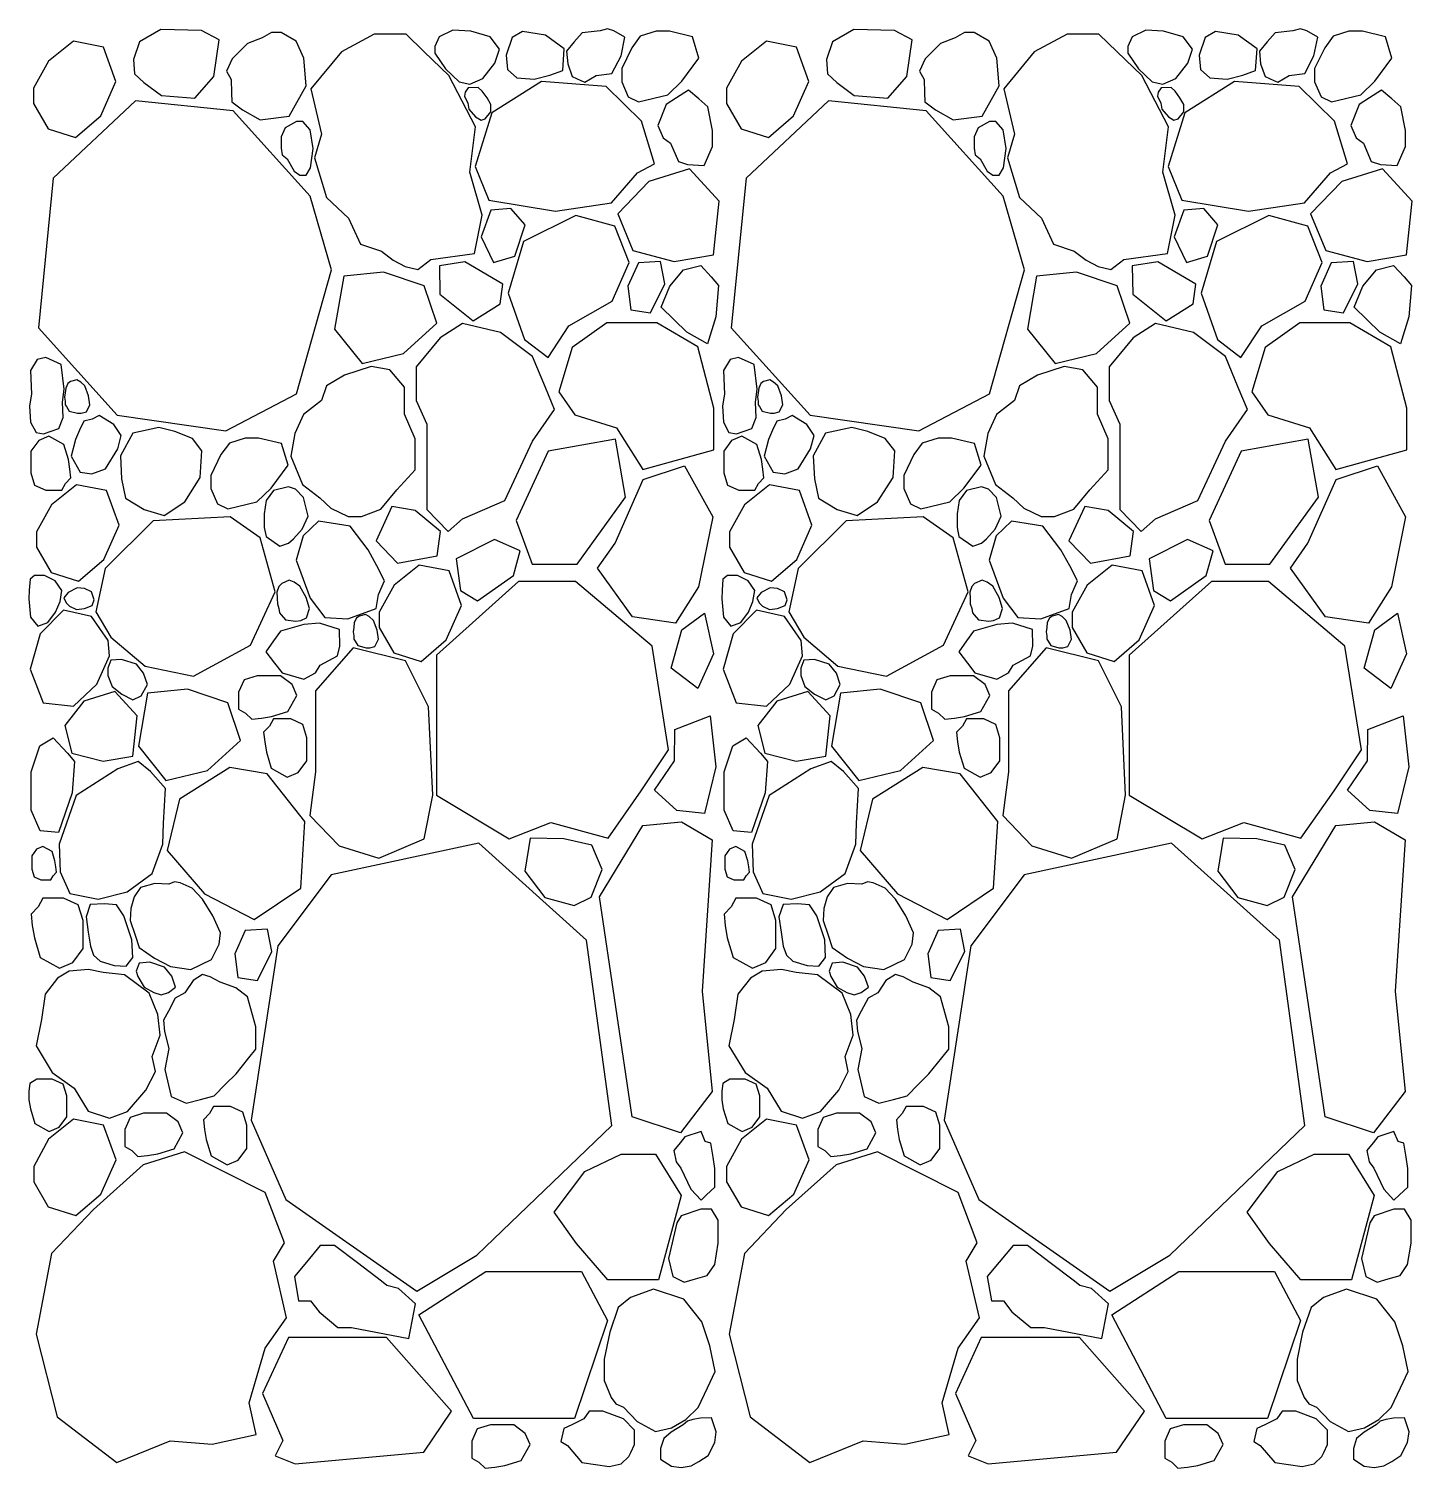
# Model space of a CAD drawing. Header units: millimetres. Extents: x 10227 to 13232, y 2 to 9351.
# Drawn here: x 11743.6 to 11919.7, y 765.1 to 948.4 of the extents above; entities that cross this region are included whole.
import ezdxf

# ---------------------------------------------------------------- set-up
doc = ezdxf.new("R2010")
doc.units = ezdxf.units.MM
doc.layers.add('RETINO', color=20, linetype='Continuous')

msp = doc.modelspace()

# ---------------------------------------------------------------- linework, layer by layer
at = {"layer": 'RETINO'}
for points in [[(11760.39, 948.28), (11757.64, 946.7)], [(11767.11, 942.28), (11767.82, 946.98), (11765.55, 948.16), (11760.39, 948.28)], [(11773.02, 936.79), (11776.7, 937.25), (11778.88, 941.12), (11778.6, 944.62), (11777.62, 946.8), (11775.7, 947.9), (11774.46, 947.88), (11773.29, 947.2), (11771.43, 946.5), (11769.44, 944.54), (11768.73, 942.96), (11769.34, 941.91), (11769.39, 940.22), (11769.41, 939.08), (11770.77, 938.07), (11773.02, 936.79)], [(11794.75, 919), (11800.3, 919.77), (11801.28, 924.65), (11799.71, 930.12), (11800.44, 935.9), (11797.04, 942.43), (11793.91, 945.45), (11791.6, 947.7), (11787.53, 947.7), (11783.36, 945.45), (11779.48, 940.74), (11780.85, 934.96), (11779.94, 931.92), (11781.46, 926.9), (11784.27, 924.24), (11785.8, 920.93), (11788.45, 920.05), (11789.96, 918.91), (11791.49, 918.1), (11793.11, 917.71), (11794.75, 919)], [(11796.6, 943.28), (11798.36, 941.6), (11799.71, 941.34), (11801.38, 942.05), (11802.88, 944.01), (11803.49, 945.77), (11802.31, 947.34), (11799.83, 948.07), (11797.56, 948.2), (11795.81, 947.34), (11795.25, 946.11), (11795.28, 945.26), (11796.6, 943.28)], [(11806.41, 948.02), (11805.1, 947.27)], [(11811.54, 943.06), (11811.73, 945.81), (11809.33, 947.54), (11806.41, 948.02)], [(11815.82, 942.44), (11817.79, 942.68), (11818.97, 944.94), (11819.44, 947.29), (11818.07, 948.13), (11817.23, 948.37), (11816.3, 948.1), (11814.03, 947.87), (11813.02, 946.73), (11812.03, 945.53), (11812.18, 943.89), (11812.73, 942.31), (11813.86, 941.78), (11814.36, 941.56), (11815.82, 942.44)], [(11821.21, 939.07), (11824.91, 939.95), (11826.71, 941.71), (11828.89, 944.63), (11828.05, 947.36), (11825.14, 948.06), (11823.43, 948.06), (11821.4, 947.41), (11820.33, 945.96), (11819.05, 943.31), (11819.05, 941.63), (11819.89, 939.7), (11821.21, 939.07)], [(11848.62, 948.28), (11845.87, 946.7)], [(11855.34, 942.28), (11856.05, 946.98), (11853.78, 948.16), (11848.62, 948.28)], [(11861.25, 936.79), (11864.93, 937.25), (11867.1, 941.12), (11866.83, 944.62), (11865.85, 946.8), (11863.93, 947.9), (11862.69, 947.88), (11861.52, 947.2), (11859.66, 946.5), (11857.67, 944.54), (11856.96, 942.96), (11857.57, 941.91), (11857.61, 940.22), (11857.64, 939.08), (11859, 938.07), (11861.25, 936.79)], [(11882.98, 919), (11888.53, 919.77), (11889.5, 924.65), (11887.94, 930.12), (11888.66, 935.9), (11885.26, 942.43), (11882.14, 945.45), (11879.82, 947.7), (11875.76, 947.7), (11871.58, 945.45), (11867.71, 940.74), (11869.08, 934.96), (11868.16, 931.92), (11869.68, 926.9), (11872.49, 924.24), (11874.03, 920.93), (11876.67, 920.05), (11878.19, 918.91), (11879.71, 918.1), (11881.34, 917.71), (11882.98, 919)], [(11884.83, 943.28), (11886.59, 941.6), (11887.94, 941.34), (11889.6, 942.05), (11891.11, 944.01), (11891.72, 945.77), (11890.53, 947.34), (11888.05, 948.07), (11885.79, 948.2), (11884.04, 947.34), (11883.48, 946.11), (11883.51, 945.26), (11884.83, 943.28)], [(11894.64, 948.02), (11893.33, 947.27)], [(11899.76, 943.06), (11899.96, 945.81), (11897.56, 947.54), (11894.64, 948.02)], [(11904.05, 942.44), (11906.02, 942.68), (11907.19, 944.94), (11907.67, 947.29), (11906.3, 948.13), (11905.46, 948.37), (11904.52, 948.1), (11902.26, 947.87), (11901.25, 946.73), (11900.26, 945.53), (11900.4, 943.89), (11900.96, 942.31), (11902.08, 941.78), (11902.59, 941.56), (11904.05, 942.44)], [(11909.44, 939.07), (11913.14, 939.95), (11914.94, 941.71), (11917.11, 944.63), (11916.28, 947.36), (11913.37, 948.06), (11911.65, 948.06), (11909.63, 947.41), (11908.56, 945.96), (11907.27, 943.31), (11907.27, 941.63), (11908.12, 939.7), (11909.44, 939.07)], [(11746.03, 935.64), (11749.52, 934.53), (11752.72, 937.27), (11754.66, 941.64), (11753.07, 946.04), (11749.26, 946.79), (11746.08, 944.24), (11744.17, 940.79), (11744.17, 938.85), (11746.03, 935.64)], [(11757.64, 946.7), (11756.89, 944.46), (11757.04, 942.62)], [(11805.1, 947.27), (11804.35, 945.03), (11804.51, 943.18)], [(11834.26, 935.64), (11837.75, 934.53), (11840.94, 937.27), (11842.88, 941.64), (11841.3, 946.04), (11837.48, 946.79), (11834.3, 944.24), (11832.4, 940.79), (11832.4, 938.85), (11834.26, 935.64)], [(11845.87, 946.7), (11845.12, 944.46), (11845.27, 942.62)], [(11893.33, 947.27), (11892.58, 945.03), (11892.73, 943.18)], [(11757.04, 942.62), (11758.23, 941.54)], [(11758.23, 941.54), (11760.44, 939.88), (11764.7, 939.55), (11767.11, 942.28)], [(11804.51, 943.18), (11805.69, 942.11)], [(11805.69, 942.11), (11807.9, 941.95), (11809.89, 942.47), (11811.54, 943.06)], [(11845.27, 942.62), (11846.45, 941.54)], [(11846.45, 941.54), (11848.67, 939.88), (11852.93, 939.55), (11855.34, 942.28)], [(11892.73, 943.18), (11893.92, 942.11)], [(11893.92, 942.11), (11896.13, 941.95), (11898.12, 942.47), (11899.76, 943.06)], [(11799.61, 938.14), (11800.43, 937.15), (11801.14, 936.72), (11801.66, 936.9), (11802.4, 937.8), (11802.4, 938.72), (11801.91, 939.6), (11801.3, 940.42), (11800.78, 940.89), (11799.51, 940.84), (11799.13, 940.28), (11799.02, 939.81), (11799.45, 938.91), (11799.61, 938.14)], [(11800.41, 930.85), (11802.14, 926.54), (11810.64, 925.13), (11817.77, 926.19), (11821.05, 930.03), (11823.23, 931.16), (11821.59, 936.62), (11817.08, 941.02), (11808.86, 941.66), (11802.53, 937.65), (11800.41, 930.85)], [(11829.57, 930.95), (11830.62, 933.4), (11830.62, 935.4), (11830.02, 938.44), (11828.86, 939.44), (11827.57, 940.55), (11826.03, 939.56), (11824.73, 938.72), (11823.67, 936.04), (11824.34, 934.48), (11825.27, 933.8), (11826.27, 931.49), (11827.45, 931.08), (11829.57, 930.95)], [(11887.83, 938.14), (11888.65, 937.15), (11889.36, 936.72), (11889.89, 936.9), (11890.62, 937.8), (11890.62, 938.72), (11890.13, 939.6), (11889.52, 940.42), (11889.01, 940.89), (11887.74, 940.84), (11887.36, 940.28), (11887.25, 939.81), (11887.68, 938.91), (11887.83, 938.14)], [(11888.64, 930.85), (11890.36, 926.54), (11898.87, 925.13), (11905.99, 926.19), (11909.28, 930.03), (11911.46, 931.16), (11909.82, 936.62), (11905.31, 941.02), (11897.09, 941.66), (11890.76, 937.65), (11888.64, 930.85)], [(11917.8, 930.95), (11918.85, 933.4), (11918.85, 935.4), (11918.25, 938.44), (11917.09, 939.44), (11915.79, 940.55), (11914.25, 939.56), (11912.95, 938.72), (11911.89, 936.04), (11912.57, 934.48), (11913.5, 933.8), (11914.49, 931.49), (11915.68, 931.08), (11917.8, 930.95)], [(11779.4, 927.06), (11769.59, 937.93), (11757.14, 939.2), (11746.68, 929.36), (11744.78, 910.31), (11754.82, 899.18), (11768.64, 897.17), (11777.63, 901.91), (11782.09, 917.7), (11779.4, 927.06)], [(11867.62, 927.06), (11857.82, 937.93), (11845.37, 939.2), (11834.91, 929.36), (11833, 910.31), (11843.04, 899.18), (11856.87, 897.17), (11865.86, 901.91), (11870.32, 917.7), (11867.62, 927.06)], [(11776.46, 931.8), (11777.34, 930.26), (11778.06, 929.74), (11778.86, 929.74), (11779.43, 930.66), (11779.77, 933.12), (11779.37, 935.49), (11778.46, 936.55), (11777.66, 936.55), (11776.2, 935.78), (11775.69, 934.61), (11775.69, 933.15), (11775.83, 932.31), (11776.46, 931.8)], [(11864.69, 931.8), (11865.57, 930.26), (11866.29, 929.74), (11867.09, 929.74), (11867.66, 930.66), (11868, 933.12), (11867.6, 935.49), (11866.69, 936.55), (11865.89, 936.55), (11864.43, 935.78), (11863.91, 934.61), (11863.91, 933.15), (11864.06, 932.31), (11864.69, 931.8)], [(11825.74, 918.76), (11830.76, 919.61), (11831.47, 926.42), (11827.69, 930.54), (11822.49, 928.92), (11818.54, 924.81), (11820.47, 920.16), (11825.74, 918.76)], [(11913.97, 918.76), (11918.99, 919.61), (11919.7, 926.42), (11915.91, 930.54), (11910.72, 928.92), (11906.76, 924.81), (11908.7, 920.16), (11913.97, 918.76)], [(11804.93, 925.47), (11802.41, 925.26), (11801.18, 921.89), (11802.73, 918.61), (11805.43, 919.44), (11806.75, 923.39), (11804.93, 925.47)], [(11812.31, 910.56), (11817.83, 913.67), (11820.02, 918.62), (11818.18, 923.22), (11813.23, 924.61), (11806.56, 921.27), (11804.61, 914.7), (11806.68, 908.83), (11809.67, 906.53), (11812.31, 910.56)], [(11893.15, 925.47), (11890.64, 925.26), (11889.41, 921.89), (11890.96, 918.61), (11893.65, 919.44), (11894.97, 923.39), (11893.15, 925.47)], [(11900.54, 910.56), (11906.06, 913.67), (11908.24, 918.62), (11906.4, 923.22), (11901.46, 924.61), (11894.79, 921.27), (11892.83, 914.7), (11894.9, 908.83), (11897.89, 906.53), (11900.54, 910.56)], [(11803.59, 913.36), (11803.9, 915.87), (11799.08, 918.69), (11795.84, 918.19), (11795.9, 914.6), (11800.15, 911.19), (11803.59, 913.36)], [(11820.22, 912.6), (11822.71, 912.2), (11824.56, 915.91), (11823.99, 918.73), (11821.17, 918.58), (11819.84, 915.6), (11820.22, 912.6)], [(11831.05, 911.7), (11829.97, 908.27), (11827.35, 909.76), (11824.09, 912.93), (11825.18, 915.59), (11826.94, 917.67), (11829.11, 918.22), (11830.46, 916.77), (11831.36, 915.68), (11831.05, 911.7)], [(11891.82, 913.36), (11892.13, 915.87), (11887.3, 918.69), (11884.06, 918.19), (11884.13, 914.6), (11888.38, 911.19), (11891.82, 913.36)], [(11908.45, 912.6), (11910.94, 912.2), (11912.79, 915.91), (11912.22, 918.73), (11909.4, 918.58), (11908.07, 915.6), (11908.45, 912.6)], [(11919.28, 911.7), (11918.19, 908.27), (11915.57, 909.76), (11912.32, 912.93), (11913.41, 915.59), (11915.17, 917.67), (11917.33, 918.22), (11918.69, 916.77), (11919.59, 915.68), (11919.28, 911.7)], [(11788.73, 917.38), (11783.66, 916.87), (11782.5, 910.12), (11786, 905.76), (11791.29, 907.04), (11795.51, 910.87), (11793.89, 915.64), (11788.73, 917.38)], [(11876.95, 917.38), (11871.88, 916.87), (11870.72, 910.12), (11874.23, 905.76), (11879.52, 907.04), (11883.74, 910.87), (11882.12, 915.64), (11876.95, 917.38)], [(11818.41, 897.56), (11821.75, 892.24), (11830.8, 894.76), (11830.8, 900.08), (11828.76, 907.86), (11823.52, 910.93), (11817.18, 910.93), (11812.76, 907.79), (11811.05, 902.13), (11813.1, 899.2), (11818.41, 897.56)], [(11906.63, 897.56), (11909.97, 892.24), (11919.03, 894.76), (11919.03, 900.08), (11916.99, 907.86), (11911.74, 910.93), (11905.41, 910.93), (11900.98, 907.79), (11899.28, 902.13), (11901.32, 899.2), (11906.63, 897.56)], [(11798.79, 885.99), (11804.16, 888.31), (11807.7, 895.87), (11810.48, 899.88), (11809.33, 902.68), (11807.69, 906.63), (11803.62, 909.69), (11798.79, 910.85), (11795.93, 909.01), (11792.87, 905.33), (11792.87, 901.04), (11794.23, 898.05), (11794.23, 895.05), (11794.23, 890.08), (11794.23, 887.15), (11796.95, 884.36), (11798.79, 885.99)], [(11887.01, 885.99), (11892.39, 888.31), (11895.92, 895.87), (11898.71, 899.88), (11897.55, 902.68), (11895.92, 906.63), (11891.84, 909.69), (11887.01, 910.85), (11884.16, 909.01), (11881.1, 905.33), (11881.1, 901.04), (11882.46, 898.05), (11882.46, 895.05), (11882.46, 890.08), (11882.46, 887.15), (11885.18, 884.36), (11887.01, 885.99)], [(11743.67, 900.36), (11743.79, 898.28), (11744.49, 896.98), (11745.45, 896.79), (11747.37, 897.49), (11747.96, 898.89), (11747.87, 900.82), (11748.06, 902.47), (11747.7, 905.63), (11745.72, 906.53), (11744.64, 906.25), (11743.78, 904.88), (11743.9, 901.84), (11743.67, 900.36)], [(11778.43, 890.34), (11780.6, 888.64), (11782.01, 887.35), (11784.23, 886.26), (11785.92, 886.26), (11788.38, 887.19), (11790.43, 889.68), (11792.76, 892.2), (11792.76, 896.15), (11791.4, 899.32), (11791.4, 902.75), (11789.53, 904.95), (11787.14, 905.38), (11783.74, 904.28), (11781.47, 902.89), (11780.82, 901.05), (11778.54, 899.25), (11777.43, 896.84), (11776.94, 893.94), (11778.43, 890.34)], [(11831.9, 900.36), (11832.02, 898.28), (11832.71, 896.98), (11833.68, 896.79), (11835.6, 897.49), (11836.19, 898.89), (11836.1, 900.82), (11836.28, 902.47), (11835.92, 905.63), (11833.94, 906.53), (11832.87, 906.25), (11832.01, 904.88), (11832.12, 901.84), (11831.9, 900.36)], [(11866.66, 890.34), (11868.83, 888.64), (11870.24, 887.35), (11872.46, 886.26), (11874.15, 886.26), (11876.61, 887.19), (11878.66, 889.68), (11880.98, 892.2), (11880.98, 896.15), (11879.62, 899.32), (11879.62, 902.75), (11877.76, 904.95), (11875.37, 905.38), (11871.97, 904.28), (11869.7, 902.89), (11869.05, 901.05), (11866.76, 899.25), (11865.66, 896.84), (11865.17, 893.94), (11866.66, 890.34)], [(11748.71, 899.7), (11749.76, 899.41), (11750.25, 899.41), (11750.89, 899.58), (11751.33, 900.5), (11751.16, 901.65), (11750.69, 902.9), (11750.18, 903.39), (11749.69, 903.67), (11748.89, 903.46), (11748.55, 903.19), (11748.27, 902.63), (11748.2, 902.01), (11748.13, 901.45), (11748.2, 900.95), (11748.2, 900.5), (11748.36, 900.27), (11748.71, 899.7)], [(11836.94, 899.7), (11837.98, 899.41), (11838.48, 899.41), (11839.12, 899.58), (11839.56, 900.5), (11839.39, 901.65), (11838.92, 902.9), (11838.4, 903.39), (11837.92, 903.67), (11837.12, 903.46), (11836.78, 903.19), (11836.5, 902.63), (11836.43, 902.01), (11836.36, 901.45), (11836.43, 900.95), (11836.43, 900.5), (11836.58, 900.27), (11836.94, 899.7)], [(11749.53, 896.06), (11748.96, 893.97), (11750.09, 891.93), (11751.6, 891.69), (11753.31, 892.36), (11754.88, 894.87), (11755.34, 896.57), (11754.39, 897.97), (11752.54, 899.13), (11751.63, 898.65), (11750.58, 898.39), (11750.04, 897.28), (11749.53, 896.06)], [(11837.76, 896.06), (11837.19, 893.97), (11838.32, 891.93), (11839.83, 891.69), (11841.53, 892.36), (11843.1, 894.87), (11843.56, 896.57), (11842.62, 897.97), (11840.76, 899.13), (11839.86, 898.65), (11838.81, 898.39), (11838.27, 897.28), (11837.76, 896.06)], [(11748.61, 893.53), (11748.02, 895.46), (11746.13, 896.5), (11744.83, 895.95), (11743.82, 894.57), (11743.82, 891.83), (11744.3, 890.27), (11745.73, 889.63), (11747.76, 889.63), (11748.24, 890.46), (11748.93, 891.18), (11748.81, 892.32), (11748.61, 893.53)], [(11763.41, 888.13), (11765.38, 891.22), (11765.59, 894.62), (11764.39, 896.21), (11762.17, 897.11), (11760.13, 897.59), (11756.8, 896.89), (11755.22, 893.98), (11755.37, 891.07), (11755.89, 888.62), (11758.26, 887.16), (11760.82, 886.42), (11763.41, 888.13)], [(11768.9, 887.26), (11772.6, 888.14), (11774.41, 889.9), (11776.58, 892.82), (11775.75, 895.55), (11772.83, 896.25), (11771.12, 896.25), (11769.1, 895.6), (11768.03, 894.15), (11766.74, 891.5), (11766.74, 889.82), (11767.58, 887.89), (11768.9, 887.26)], [(11836.84, 893.53), (11836.25, 895.46), (11834.36, 896.5), (11833.05, 895.95), (11832.04, 894.57), (11832.04, 891.83), (11832.52, 890.27), (11833.95, 889.63), (11835.99, 889.63), (11836.46, 890.46), (11837.16, 891.18), (11837.03, 892.32), (11836.84, 893.53)], [(11851.64, 888.13), (11853.61, 891.22), (11853.82, 894.62), (11852.61, 896.21), (11850.4, 897.11), (11848.36, 897.59), (11845.02, 896.89), (11843.45, 893.98), (11843.59, 891.07), (11844.11, 888.62), (11846.49, 887.16), (11849.04, 886.42), (11851.64, 888.13)], [(11857.13, 887.26), (11860.83, 888.14), (11862.63, 889.9), (11864.81, 892.82), (11863.98, 895.55), (11861.06, 896.25), (11859.35, 896.25), (11857.32, 895.6), (11856.25, 894.15), (11854.97, 891.5), (11854.97, 889.82), (11855.81, 887.89), (11857.13, 887.26)], [(11807.65, 880.21), (11813.37, 880.21), (11819.55, 888.74), (11818.25, 896.1), (11809.7, 894.59), (11805.62, 885.77)], [(11895.87, 880.21), (11901.59, 880.21), (11907.77, 888.74), (11906.47, 896.1), (11897.93, 894.59), (11893.85, 885.77)], [(11820.41, 873.5), (11815.98, 879.68), (11818.2, 882.86), (11821.8, 890.98), (11827.03, 892.72), (11830.64, 886.21), (11828.83, 877.32)], [(11908.64, 873.5), (11904.2, 879.68), (11906.42, 882.86), (11910.03, 890.98), (11915.26, 892.72), (11918.86, 886.21), (11917.06, 877.32)], [(11746.42, 879.16), (11749.91, 878.06), (11753.1, 880.8), (11755.05, 885.16), (11753.46, 889.57), (11749.64, 890.31), (11746.47, 887.76), (11744.56, 884.32), (11744.56, 882.37), (11746.42, 879.16)], [(11779.13, 886.31), (11778.55, 888.69), (11777.53, 889.75), (11776.63, 890.03), (11774.72, 889.57), (11773.79, 888.32), (11773.55, 886.63), (11773.55, 884.89), (11773.77, 883.73), (11775.54, 882.51), (11776.62, 882.88), (11777.25, 883.41), (11778.37, 884.64), (11779.13, 886.31)], [(11834.65, 879.16), (11838.13, 878.06), (11841.33, 880.8), (11843.27, 885.16), (11841.68, 889.57), (11837.87, 890.31), (11834.69, 887.76), (11832.78, 884.32), (11832.78, 882.37), (11834.65, 879.16)], [(11867.36, 886.31), (11866.77, 888.69), (11865.76, 889.75), (11864.86, 890.03), (11862.95, 889.57), (11862.01, 888.32), (11861.78, 886.63), (11861.77, 884.89), (11861.99, 883.73), (11863.77, 882.51), (11864.84, 882.88), (11865.48, 883.41), (11866.6, 884.64), (11867.36, 886.31)], [(11789.8, 887.56), (11787.77, 883.16), (11790.5, 880.31), (11795.55, 881.26), (11795.97, 884.35), (11792.77, 887.03), (11789.8, 887.56)], [(11878.03, 887.56), (11876, 883.16), (11878.72, 880.31), (11883.78, 881.26), (11884.2, 884.35), (11881, 887.03), (11878.03, 887.56)], [(11773.01, 883.55), (11769.22, 886.24), (11759.41, 885.74), (11753.27, 879.67), (11752.09, 874.13), (11754.02, 870.9), (11758.36, 867.2), (11764.54, 865.96), (11771.79, 869.88), (11774.93, 876.69), (11773.01, 883.55)], [(11786.76, 882.02), (11784.46, 885.04), (11780.43, 885.66), (11778.48, 883.82), (11777.59, 880.73), (11779.38, 875.88), (11781.26, 873.43), (11784.2, 873.24), (11787.8, 874.57), (11788.1, 876.34), (11788.86, 878.07), (11787.89, 880.01), (11786.76, 882.02)], [(11805.62, 885.77), (11807.65, 880.21)], [(11861.24, 883.55), (11857.45, 886.24), (11847.64, 885.74), (11841.5, 879.67), (11840.32, 874.13), (11842.25, 870.9), (11846.59, 867.2), (11852.77, 865.96), (11860.02, 869.88), (11863.15, 876.69), (11861.24, 883.55)], [(11874.98, 882.02), (11872.69, 885.04), (11868.66, 885.66), (11866.71, 883.82), (11865.82, 880.73), (11867.61, 875.88), (11869.48, 873.43), (11872.43, 873.24), (11876.03, 874.57), (11876.33, 876.34), (11877.09, 878.07), (11876.12, 880.01), (11874.98, 882.02)], [(11893.85, 885.77), (11895.87, 880.21)], [(11798.54, 876.86), (11800.69, 875.54), (11805.26, 878.76), (11806.14, 881.92), (11802.85, 883.34), (11797.99, 880.89), (11798.54, 876.86)], [(11886.77, 876.86), (11888.91, 875.54), (11893.48, 878.76), (11894.37, 881.92), (11891.08, 883.34), (11886.21, 880.89), (11886.77, 876.86)], [(11790.04, 868.93), (11793.52, 867.83), (11796.72, 870.57), (11798.66, 874.93), (11797.07, 879.34), (11793.26, 880.08), (11790.08, 877.53), (11788.17, 874.09), (11788.17, 872.14), (11790.04, 868.93)], [(11878.26, 868.93), (11881.75, 867.83), (11884.94, 870.57), (11886.89, 874.93), (11885.3, 879.34), (11881.48, 880.08), (11878.31, 877.53), (11876.4, 874.09), (11876.4, 872.14), (11878.26, 868.93)], [(11743.79, 873.44), (11744.72, 872.29), (11746, 872.79), (11746.95, 874.09), (11747.54, 875.43), (11747.77, 876.83), (11746.91, 878.1), (11745.55, 878.77), (11744.3, 878.77), (11743.72, 878.28), (11743.63, 876.89), (11743.59, 875.78), (11743.79, 873.44)], [(11776.24, 873.11), (11777.58, 872.94), (11778.19, 873.03), (11778.94, 873.37), (11779.31, 874.58), (11778.89, 875.95), (11778.08, 877.41), (11777.36, 877.9), (11776.71, 878.16), (11775.77, 877.75), (11775.4, 877.36), (11775.16, 876.62), (11775.19, 875.85), (11775.21, 875.15), (11775.38, 874.56), (11775.47, 873.99), (11775.7, 873.75), (11776.24, 873.11)], [(11817.31, 845.32), (11821.54, 851.35), (11825.01, 856.58), (11822.91, 869.75), (11813.16, 877.99), (11805.92, 877.99), (11795.46, 868.62), (11795.46, 850.79), (11804.71, 845.25), (11810.04, 847.32), (11817.31, 845.32)], [(11832.01, 873.44), (11832.95, 872.29), (11834.23, 872.79), (11835.18, 874.09), (11835.76, 875.43), (11836, 876.83), (11835.14, 878.1), (11833.78, 878.77), (11832.53, 878.77), (11831.94, 878.28), (11831.86, 876.89), (11831.82, 875.78), (11832.01, 873.44)], [(11864.47, 873.11), (11865.8, 872.94), (11866.41, 873.03), (11867.16, 873.37), (11867.54, 874.58), (11867.11, 875.95), (11866.31, 877.41), (11865.58, 877.9), (11864.93, 878.16), (11863.99, 877.75), (11863.63, 877.36), (11863.38, 876.62), (11863.42, 875.85), (11863.43, 875.15), (11863.61, 874.56), (11863.7, 873.99), (11863.93, 873.75), (11864.47, 873.11)], [(11905.53, 845.32), (11909.76, 851.35), (11913.24, 856.58), (11911.14, 869.75), (11901.39, 877.99), (11894.15, 877.99), (11883.68, 868.62), (11883.68, 850.79), (11892.94, 845.25), (11898.27, 847.32), (11905.53, 845.32)], [(11749.65, 874.45), (11750.66, 874.58), (11751.64, 874.93), (11751.87, 875.66), (11751.56, 876.68), (11750.66, 877.09), (11749.72, 877.2), (11748.58, 876.59), (11748.02, 875.9), (11748.31, 875.26), (11748.75, 874.84), (11749.65, 874.45)], [(11828.83, 877.32), (11825.92, 872.68)], [(11837.87, 874.45), (11838.89, 874.58), (11839.87, 874.93), (11840.1, 875.66), (11839.78, 876.68), (11838.89, 877.09), (11837.94, 877.2), (11836.81, 876.59), (11836.24, 875.9), (11836.54, 875.26), (11836.97, 874.84), (11837.87, 874.45)], [(11917.06, 877.32), (11914.14, 872.68)], [(11751.54, 873.52), (11747.97, 874.33), (11745.02, 871.33), (11743.75, 866.82), (11745.4, 862.56), (11749.26, 862.14), (11752.21, 864.94), (11753.83, 868.54), (11753.66, 870.48), (11751.54, 873.52)], [(11839.76, 873.52), (11836.2, 874.33), (11833.24, 871.33), (11831.97, 866.82), (11833.62, 862.56), (11837.48, 862.14), (11840.44, 864.94), (11842.05, 868.54), (11841.89, 870.48), (11839.76, 873.52)], [(11783.12, 871.88), (11780.59, 872.71), (11778.6, 872.54), (11775.62, 871.67), (11774.73, 870.43), (11773.73, 869.05), (11774.86, 867.6), (11775.81, 866.38), (11778.57, 865.56), (11780.06, 866.37), (11780.66, 867.35), (11782.87, 868.54), (11783.17, 869.76), (11783.12, 871.88)], [(11785.46, 869.84), (11786.5, 869.54), (11787, 869.54), (11787.63, 869.72), (11788.07, 870.64), (11787.9, 871.79), (11787.44, 873.04), (11786.92, 873.52), (11786.43, 873.81), (11785.63, 873.59), (11785.3, 873.33), (11785.01, 872.77), (11784.95, 872.15), (11784.88, 871.59), (11784.95, 871.09), (11784.95, 870.64), (11785.1, 870.41), (11785.46, 869.84)], [(11825.92, 872.68), (11820.41, 873.5)], [(11828.73, 864.37), (11825.34, 866.96), (11826.71, 871.83), (11829.59, 873.96), (11830.75, 868.78), (11828.73, 864.37)], [(11871.34, 871.88), (11868.82, 872.71), (11866.83, 872.54), (11863.85, 871.67), (11862.96, 870.43), (11861.96, 869.05), (11863.08, 867.6), (11864.03, 866.38), (11866.8, 865.56), (11868.29, 866.37), (11868.88, 867.35), (11871.09, 868.54), (11871.4, 869.76), (11871.34, 871.88)], [(11873.68, 869.84), (11874.72, 869.54), (11875.22, 869.54), (11875.86, 869.72), (11876.3, 870.64), (11876.13, 871.79), (11875.66, 873.04), (11875.15, 873.52), (11874.66, 873.81), (11873.86, 873.59), (11873.52, 873.33), (11873.24, 872.77), (11873.17, 872.15), (11873.1, 871.59), (11873.17, 871.09), (11873.17, 870.64), (11873.33, 870.41), (11873.68, 869.84)], [(11914.14, 872.68), (11908.64, 873.5)], [(11916.96, 864.37), (11913.57, 866.96), (11914.94, 871.83), (11917.82, 873.96), (11918.98, 868.78), (11916.96, 864.37)], [(11788.12, 842.77), (11793.91, 845.24), (11794.99, 850.8), (11794.45, 862.03), (11791.52, 867.9), (11784.87, 869.53), (11780.06, 864.06), (11780.06, 853.78), (11779.34, 848.2), (11783.06, 844.32), (11788.12, 842.77)], [(11876.34, 842.77), (11882.14, 845.24), (11883.21, 850.8), (11882.67, 862.03), (11879.74, 867.9), (11873.1, 869.53), (11868.29, 864.06), (11868.29, 853.78), (11867.56, 848.2), (11871.28, 844.32), (11876.34, 842.77)], [(11754.16, 864.62), (11755.39, 863.64), (11756.83, 862.95), (11757.87, 863.46), (11758.66, 864.9), (11758.15, 866.33), (11757.26, 867.48), (11755.38, 868.08), (11754.01, 867.96), (11753.63, 866.96), (11753.63, 866.03), (11754.16, 864.62)], [(11842.38, 864.62), (11843.61, 863.64), (11845.05, 862.95), (11846.1, 863.46), (11846.88, 864.9), (11846.38, 866.33), (11845.48, 867.48), (11843.61, 868.08), (11842.24, 867.96), (11841.86, 866.96), (11841.86, 866.03), (11842.38, 864.62)], [(11774.48, 860.81), (11776.56, 861.45), (11777.69, 863.48), (11777.09, 864.89), (11775.61, 865.98), (11772.65, 865.98), (11770.97, 865.46), (11770.28, 863.92), (11770.28, 861.73), (11771.17, 861.22), (11771.95, 860.47), (11773.18, 860.6), (11774.48, 860.81)], [(11862.71, 860.81), (11864.79, 861.45), (11865.91, 863.48), (11865.31, 864.89), (11863.84, 865.98), (11860.88, 865.98), (11859.19, 865.46), (11858.51, 863.92), (11858.51, 861.73), (11859.4, 861.22), (11860.18, 860.47), (11861.41, 860.6), (11862.71, 860.81)], [(11753.04, 855.1), (11756.83, 855.74), (11757.37, 860.89), (11754.51, 863.99), (11750.59, 862.77), (11748.17, 859.67), (11749.06, 856.16), (11753.04, 855.1)], [(11763.75, 864.28), (11758.68, 863.77), (11757.52, 857.02), (11761.02, 852.66), (11766.32, 853.94), (11770.53, 857.77), (11768.92, 862.53), (11763.75, 864.28)], [(11841.27, 855.1), (11845.06, 855.74), (11845.6, 860.89), (11842.74, 863.99), (11838.81, 862.77), (11836.39, 859.67), (11837.29, 856.16), (11841.27, 855.1)], [(11851.98, 864.28), (11846.91, 863.77), (11845.75, 857.02), (11849.25, 852.66), (11854.54, 853.94), (11858.76, 857.77), (11857.14, 862.53), (11851.98, 864.28)], [(11773.81, 856.28), (11774.44, 854.21), (11776.48, 853.08), (11777.88, 853.68), (11778.97, 855.16), (11778.97, 858.11), (11778.46, 859.8), (11776.91, 860.49), (11774.72, 860.49), (11774.21, 859.59), (11773.46, 858.82), (11773.6, 857.59), (11773.81, 856.28)], [(11825.76, 855.17), (11825.83, 859.17), (11830.33, 860.91), (11831.02, 854.41), (11829.59, 848.44)], [(11862.03, 856.28), (11862.67, 854.21), (11864.7, 853.08), (11866.11, 853.68), (11867.2, 855.16), (11867.2, 858.11), (11866.68, 859.8), (11865.14, 860.49), (11862.95, 860.49), (11862.44, 859.59), (11861.69, 858.82), (11861.82, 857.59), (11862.03, 856.28)], [(11913.99, 855.17), (11914.06, 859.17), (11918.56, 860.91), (11919.25, 854.41), (11917.81, 848.44)], [(11749.07, 851.09), (11747.35, 846.04), (11745.03, 846.25), (11743.86, 848.87), (11743.85, 853.76), (11744.96, 857.06), (11746.68, 858.08), (11748.49, 856.15), (11749.39, 855.06), (11749.07, 851.09)], [(11837.3, 851.09), (11835.57, 846.04), (11833.25, 846.25), (11832.09, 848.87), (11832.08, 853.76), (11833.19, 857.06), (11834.91, 858.08), (11836.71, 856.15), (11837.61, 855.06), (11837.3, 851.09)], [(11760.72, 847.22), (11760.95, 851.66), (11759.06, 853.8), (11757.49, 855.06), (11754.92, 854.16), (11749.59, 850.75), (11747.42, 844.55), (11747.55, 841.03), (11748.79, 838.28), (11752.38, 837.57), (11756.07, 838.49), (11759.27, 840.8), (11760.64, 844.56), (11760.72, 847.22)], [(11769.17, 854.32), (11762.76, 850.29), (11761.18, 843.74)], [(11778.73, 847.42), (11773.92, 853.52), (11769.17, 854.32)], [(11826.07, 848.86), (11823.23, 851.44), (11825.76, 855.17)], [(11848.94, 847.22), (11849.18, 851.66), (11847.29, 853.8), (11845.72, 855.06), (11843.15, 854.16), (11837.82, 850.75), (11835.65, 844.55), (11835.78, 841.03), (11837.02, 838.28), (11840.61, 837.57), (11844.3, 838.49), (11847.5, 840.8), (11848.86, 844.56), (11848.94, 847.22)], [(11857.4, 854.32), (11850.99, 850.29), (11849.41, 843.74)], [(11866.95, 847.42), (11862.15, 853.52), (11857.4, 854.32)], [(11914.3, 848.86), (11911.45, 851.44), (11913.99, 855.17)], [(11829.59, 848.44), (11826.07, 848.86)], [(11917.81, 848.44), (11914.3, 848.86)], [(11761.18, 843.74), (11765.93, 838.25), (11772.26, 834.95), (11778.18, 838.95), (11778.73, 847.42)], [(11826.55, 807.79), (11820.39, 809.82), (11816.23, 837.84), (11821.75, 846.95), (11826.65, 847.39), (11830.58, 845.11), (11829.3, 825.84)], [(11849.41, 843.74), (11854.16, 838.25), (11860.49, 834.95), (11866.41, 838.95), (11866.95, 847.42)], [(11914.78, 807.79), (11908.62, 809.82), (11904.46, 837.84), (11909.98, 846.95), (11914.88, 847.39), (11918.81, 845.11), (11917.53, 825.84)], [(11815.24, 844.44), (11811.7, 845.24), (11807.38, 845.3), (11806.71, 841.12), (11809.28, 837.75)], [(11903.47, 844.44), (11899.93, 845.24), (11895.61, 845.3), (11894.94, 841.12), (11897.51, 837.75)], [(11746.88, 842.41), (11746.52, 843.6), (11745.36, 844.24), (11744.56, 843.9), (11743.94, 843.06), (11743.94, 841.37), (11744.24, 840.41), (11745.11, 840.02), (11746.36, 840.02), (11746.65, 840.53), (11747.08, 840.97), (11747, 841.67), (11746.88, 842.41)], [(11776.29, 799.3), (11792.95, 787.64), (11800.62, 792.23), (11817.78, 808.72), (11814.58, 832.32), (11800.85, 844.69), (11782.07, 840.65), (11775.28, 831.6), (11771.88, 809.41), (11776.29, 799.3)], [(11815.17, 837.81), (11816.55, 841.34), (11815.24, 844.44)], [(11835.11, 842.41), (11834.75, 843.6), (11833.59, 844.24), (11832.79, 843.9), (11832.17, 843.06), (11832.17, 841.37), (11832.46, 840.41), (11833.34, 840.02), (11834.59, 840.02), (11834.88, 840.53), (11835.31, 840.97), (11835.23, 841.67), (11835.11, 842.41)], [(11864.52, 799.3), (11881.18, 787.64), (11888.85, 792.23), (11906.01, 808.72), (11902.81, 832.32), (11889.07, 844.69), (11870.3, 840.65), (11863.51, 831.6), (11860.11, 809.41), (11864.52, 799.3)], [(11903.4, 837.81), (11904.78, 841.34), (11903.47, 844.44)], [(11761.41, 839.48), (11759.6, 839.55), (11757.78, 839.05), (11756.97, 837.83), (11756.56, 836.38), (11756.49, 834.83), (11757.11, 832.96), (11757.63, 831.38), (11759.58, 830.04), (11761.61, 828.98), (11764.21, 828.61), (11766.83, 829.85), (11767.81, 831.84), (11767.99, 833.28), (11767, 835.43), (11765.68, 837.55), (11764.36, 838.93), (11762.83, 839.61), (11762.12, 839.74), (11761.41, 839.48)], [(11849.63, 839.48), (11847.82, 839.55), (11846, 839.05), (11845.2, 837.83), (11844.78, 836.38), (11844.71, 834.83), (11845.34, 832.96), (11845.86, 831.38), (11847.81, 830.04), (11849.84, 828.98), (11852.44, 828.61), (11855.06, 829.85), (11856.04, 831.84), (11856.22, 833.28), (11855.22, 835.43), (11853.9, 837.55), (11852.58, 838.93), (11851.05, 839.61), (11850.35, 839.74), (11849.63, 839.48)], [(11744.27, 832.62), (11745.03, 830.13), (11747.47, 828.78), (11749.16, 829.5), (11750.47, 831.27), (11750.47, 834.82), (11749.85, 836.84), (11748, 837.66), (11745.36, 837.66), (11744.75, 836.59), (11743.85, 835.66), (11744.01, 834.18), (11744.27, 832.62)], [(11809.28, 837.75), (11813.02, 836.73), (11815.17, 837.81)], [(11832.49, 832.62), (11833.25, 830.13), (11835.7, 828.78), (11837.39, 829.5), (11838.69, 831.27), (11838.69, 834.82), (11838.07, 836.84), (11836.22, 837.66), (11833.59, 837.66), (11832.98, 836.59), (11832.08, 835.66), (11832.24, 834.18), (11832.49, 832.62)], [(11897.51, 837.75), (11901.25, 836.73), (11903.4, 837.81)], [(11752.63, 829.67), (11754.44, 829.12), (11755.95, 829.01), (11756.79, 830.11), (11756.69, 832.38), (11755.66, 835.42), (11754.75, 836.84), (11753.19, 836.97), (11751.38, 836.88), (11750.85, 835.3), (11751.13, 833.36), (11751.4, 831.56), (11751.79, 830.42), (11752.63, 829.67)], [(11840.86, 829.67), (11842.66, 829.12), (11844.17, 829.01), (11845.02, 830.11), (11844.91, 832.38), (11843.89, 835.42), (11842.98, 836.84), (11841.42, 836.97), (11839.61, 836.88), (11839.07, 835.3), (11839.36, 833.36), (11839.62, 831.56), (11840.02, 830.42), (11840.86, 829.67)], [(11770.17, 827.58), (11772.67, 827.18), (11774.52, 830.89), (11773.95, 833.71), (11771.13, 833.56), (11769.8, 830.58), (11770.17, 827.58)], [(11858.4, 827.58), (11860.89, 827.18), (11862.75, 830.89), (11862.17, 833.71), (11859.36, 833.56), (11858.02, 830.58), (11858.4, 827.58)], [(11755.76, 827.9), (11753.03, 828.23), (11751.15, 828.6), (11748.69, 828.38), (11747.24, 827.5), (11745.63, 825.44), (11745.17, 822.24), (11744.49, 818.88), (11746.54, 815.5), (11749.34, 813.5), (11751.12, 810.56), (11753.86, 809.66), (11756.12, 810.53), (11758.46, 813.23), (11759.68, 815.6), (11759.28, 817.51), (11760.3, 820.23), (11759.99, 822.87), (11758.9, 825.6), (11755.76, 827.9)], [(11758.24, 826.33), (11759.47, 825.65), (11760.43, 825.35), (11761.34, 825.68), (11762.26, 826.33), (11761.76, 827.76), (11760.86, 828.91), (11758.99, 829.51), (11757.62, 829.39), (11757.24, 828.39), (11757.43, 827.7), (11758.24, 826.33)], [(11843.99, 827.9), (11841.25, 828.23), (11839.38, 828.6), (11836.92, 828.38), (11835.47, 827.5), (11833.85, 825.44), (11833.39, 822.24), (11832.71, 818.88), (11834.76, 815.5), (11837.57, 813.5), (11839.35, 810.56), (11842.09, 809.66), (11844.35, 810.53), (11846.69, 813.23), (11847.9, 815.6), (11847.51, 817.51), (11848.53, 820.23), (11848.22, 822.87), (11847.13, 825.6), (11843.99, 827.9)], [(11846.47, 826.33), (11847.7, 825.65), (11848.66, 825.35), (11849.56, 825.68), (11850.49, 826.33), (11849.98, 827.76), (11849.09, 828.91), (11847.21, 829.51), (11845.84, 829.39), (11845.46, 828.39), (11845.66, 827.7), (11846.47, 826.33)], [(11760.89, 815.88), (11761.69, 812.42), (11763.59, 811.56), (11765.43, 812.04), (11767.17, 812.5), (11768.62, 813.98), (11769.95, 815.33), (11771.59, 817.34), (11772.48, 818.44), (11772.48, 821.31), (11771.42, 825.13), (11769.93, 826.28), (11767.92, 826.97), (11766.67, 827.66), (11765.7, 827.96), (11764.48, 827.2), (11763.45, 825.62), (11762.2, 824.94), (11761.34, 823.3), (11760.73, 822.13), (11760.85, 820.72), (11761.39, 818.53), (11760.89, 815.88)], [(11849.12, 815.88), (11849.92, 812.42), (11851.81, 811.56), (11853.66, 812.04), (11855.39, 812.5), (11856.84, 813.98), (11858.17, 815.33), (11859.81, 817.34), (11860.71, 818.44), (11860.71, 821.31), (11859.65, 825.13), (11858.15, 826.28), (11856.15, 826.97), (11854.89, 827.66), (11853.92, 827.96), (11852.7, 827.2), (11851.68, 825.62), (11850.43, 824.94), (11849.56, 823.3), (11848.95, 822.13), (11849.07, 820.72), (11849.62, 818.53), (11849.12, 815.88)], [(11829.3, 825.84), (11830.58, 813.08)], [(11917.53, 825.84), (11918.81, 813.08)], [(11743.76, 810.84), (11744.33, 808.97), (11746.17, 807.96), (11747.43, 808.5), (11748.41, 809.83), (11748.41, 812.49), (11747.95, 814), (11746.56, 814.62), (11744.59, 814.62), (11743.71, 814.06), (11743.56, 813.12), (11743.57, 812.01), (11743.76, 810.84)], [(11831.99, 810.84), (11832.56, 808.97), (11834.39, 807.96), (11835.66, 808.5), (11836.64, 809.83), (11836.64, 812.49), (11836.17, 814), (11834.79, 814.62), (11832.81, 814.62), (11831.94, 814.06), (11831.79, 813.12), (11831.8, 812.01), (11831.99, 810.84)], [(11830.58, 813.08), (11826.55, 807.79)], [(11918.81, 813.08), (11914.78, 807.79)], [(11759.99, 805.12), (11762.06, 805.76), (11763.19, 807.79), (11762.59, 809.2), (11761.11, 810.29), (11758.16, 810.29), (11756.47, 809.77), (11755.79, 808.23), (11755.79, 806.04), (11756.68, 805.53), (11757.45, 804.78), (11758.68, 804.91), (11759.99, 805.12)], [(11766.15, 806.94), (11766.79, 804.86), (11768.82, 803.73), (11770.23, 804.33), (11771.32, 805.81), (11771.32, 808.77), (11770.8, 810.45), (11769.26, 811.14), (11767.07, 811.14), (11766.56, 810.25), (11765.81, 809.47), (11765.94, 808.24), (11766.15, 806.94)], [(11848.21, 805.12), (11850.29, 805.76), (11851.42, 807.79), (11850.82, 809.2), (11849.34, 810.29), (11846.38, 810.29), (11844.7, 809.77), (11844.01, 808.23), (11844.01, 806.04), (11844.9, 805.53), (11845.68, 804.78), (11846.91, 804.91), (11848.21, 805.12)], [(11854.38, 806.94), (11855.01, 804.86), (11857.05, 803.73), (11858.46, 804.33), (11859.55, 805.81), (11859.55, 808.77), (11859.03, 810.45), (11857.49, 811.14), (11855.29, 811.14), (11854.78, 810.25), (11854.03, 809.47), (11854.17, 808.24), (11854.38, 806.94)], [(11746.05, 798.38), (11749.54, 797.27), (11752.73, 800.01), (11754.67, 804.38), (11753.08, 808.78), (11749.27, 809.52), (11746.09, 806.98), (11744.19, 803.53), (11744.19, 801.58), (11746.05, 798.38)], [(11834.28, 798.38), (11837.76, 797.27), (11840.96, 800.01), (11842.9, 804.38), (11841.31, 808.78), (11837.5, 809.52), (11834.32, 806.98), (11832.41, 803.53), (11832.41, 801.58), (11834.28, 798.38)], [(11826.58, 803.28), (11827.84, 800.61), (11829.15, 799.21), (11829.86, 799.9), (11830.9, 800.89), (11830.9, 803.26), (11830.69, 804.7), (11830.42, 806.5), (11829.7, 806.71), (11829.15, 807.95), (11827.11, 807.3), (11826.5, 806.54), (11825.71, 805.56), (11826, 804.12), (11826.58, 803.28)], [(11914.8, 803.28), (11916.07, 800.61), (11917.38, 799.21), (11918.09, 799.9), (11919.13, 800.89), (11919.13, 803.26), (11918.91, 804.7), (11918.64, 806.5), (11917.92, 806.71), (11917.37, 807.95), (11915.34, 807.3), (11914.73, 806.54), (11913.94, 805.56), (11914.23, 804.12), (11914.8, 803.28)], [(11766.89, 768.16), (11772.51, 769.41), (11771.61, 773.41), (11773.65, 780.38), (11776.36, 784.25), (11774.7, 791.44), (11776.1, 793.81), (11773.65, 800.22), (11763.39, 805.4), (11758.13, 803.73), (11751.79, 798.04), (11746.46, 792.42), (11744.49, 782.17), (11747.16, 771.64), (11754.78, 765.82), (11761.57, 768.6), (11766.89, 768.16)], [(11813.28, 793.71), (11810.46, 797.71), (11814.37, 802.89), (11819, 805.08), (11823.36, 805.08), (11826.63, 799.8), (11823.72, 789.08), (11817.27, 789.08), (11813.28, 793.71)], [(11855.12, 768.16), (11860.73, 769.41), (11859.84, 773.41), (11861.87, 780.38), (11864.59, 784.25), (11862.92, 791.44), (11864.33, 793.81), (11861.87, 800.22), (11851.61, 805.4), (11846.35, 803.73), (11840.01, 798.04), (11834.68, 792.42), (11832.72, 782.17), (11835.39, 771.64), (11843.01, 765.82), (11849.8, 768.6), (11855.12, 768.16)], [(11901.51, 793.71), (11898.69, 797.71), (11902.6, 802.89), (11907.23, 805.08), (11911.58, 805.08), (11914.85, 799.8), (11911.95, 789.08), (11905.5, 789.08), (11901.51, 793.71)], [(11825.55, 789.51), (11826.99, 788.8), (11828.43, 789.2), (11829.94, 789.62), (11830.9, 791.04), (11831.35, 793.75), (11831.35, 796.69), (11830.47, 798.06), (11829.13, 798.06), (11826.61, 797.24), (11826.09, 796.32), (11825.02, 791.78), (11825.55, 789.51)], [(11913.78, 789.51), (11915.22, 788.8), (11916.65, 789.2), (11918.17, 789.62), (11919.12, 791.04), (11919.57, 793.75), (11919.57, 796.69), (11918.7, 798.06), (11917.36, 798.06), (11914.84, 797.24), (11914.32, 796.32), (11913.24, 791.78), (11913.78, 789.51)], [(11780.52, 785), (11782.91, 783.02), (11784.67, 783.02), (11791.94, 781.62), (11792.82, 786.04), (11790.64, 787.96), (11789.16, 788.34), (11788.46, 788.9), (11785.4, 791.23), (11782.49, 793.46), (11780.67, 793.46), (11778.91, 791.34), (11777.38, 789.5), (11777.92, 786.4), (11779.43, 786.4), (11780.52, 785)], [(11868.74, 785), (11871.13, 783.02), (11872.9, 783.02), (11880.17, 781.62), (11881.05, 786.04), (11878.87, 787.96), (11877.39, 788.34), (11876.69, 788.9), (11873.62, 791.23), (11870.71, 793.46), (11868.9, 793.46), (11867.13, 791.34), (11865.6, 789.5), (11866.15, 786.4), (11867.65, 786.4), (11868.74, 785)], [(11793.21, 784.62), (11801.76, 790.13), (11813.93, 790.13), (11817.26, 783.9), (11813.06, 771.42), (11800.17, 771.42), (11793.21, 784.62)], [(11881.44, 784.62), (11889.99, 790.13), (11902.16, 790.13), (11905.49, 783.9), (11901.29, 771.42), (11888.39, 771.42), (11881.44, 784.62)], [(11819.27, 772.86), (11821.04, 771.03), (11823.37, 769.78), (11825.39, 770.24), (11827.21, 771.31), (11828.78, 772.81), (11829.96, 775.32), (11830.95, 777.43), (11830.28, 780.68), (11829.24, 783.72), (11826.96, 786.61), (11823.1, 787.9), (11820.17, 786.83), (11818.6, 785.54), (11817.53, 782.4), (11816.81, 778.96), (11816.81, 776.28), (11817.71, 774.1), (11818.3, 773.3), (11819.27, 772.86)], [(11907.5, 772.86), (11909.26, 771.03), (11911.6, 769.78), (11913.61, 770.24), (11915.43, 771.31), (11917, 772.81), (11918.19, 775.32), (11919.18, 777.43), (11918.51, 780.68), (11917.47, 783.72), (11915.19, 786.61), (11911.33, 787.9), (11908.4, 786.83), (11906.82, 785.54), (11905.75, 782.4), (11905.04, 778.96), (11905.04, 776.28), (11905.93, 774.1), (11906.53, 773.3), (11907.5, 772.86)], [(11775.89, 768.63), (11774.95, 766.69), (11777.47, 765.64), (11793.84, 767.12), (11797.38, 772.34), (11789.09, 781.76), (11776.61, 781.76), (11773.32, 774.61), (11775.89, 768.63)], [(11864.12, 768.63), (11863.17, 766.69), (11865.7, 765.64), (11882.07, 767.12), (11885.61, 772.34), (11877.32, 781.76), (11864.83, 781.76), (11861.55, 774.61), (11864.12, 768.63)], [(11812.14, 768), (11813.96, 765.84), (11817.44, 765.32), (11818.97, 765.65), (11819.96, 766.59), (11820.21, 767.1), (11820.67, 768.1), (11820.67, 769.96), (11819.27, 771.37), (11816.66, 772.37), (11814.93, 772.37), (11814.22, 771.38), (11812.71, 770.64), (11811.67, 770.14), (11811.32, 768.49), (11812.14, 768)], [(11900.36, 768), (11902.19, 765.84), (11905.67, 765.32), (11907.2, 765.65), (11908.19, 766.59), (11908.43, 767.1), (11908.9, 768.1), (11908.9, 769.96), (11907.49, 771.37), (11904.88, 772.37), (11903.16, 772.37), (11902.45, 771.38), (11900.93, 770.64), (11899.9, 770.14), (11899.55, 768.49), (11900.36, 768)], [(11804.18, 765.44), (11806.26, 766.08), (11807.38, 768.11), (11806.78, 769.52), (11805.31, 770.61), (11802.35, 770.61), (11800.66, 770.09), (11799.98, 768.55), (11799.98, 766.36), (11800.87, 765.85), (11801.65, 765.1), (11802.88, 765.23), (11804.18, 765.44)], [(11826.88, 770.61), (11825.36, 769.67), (11824.4, 768.87), (11824.01, 767.61), (11824.01, 766.26), (11825.38, 765.37), (11826.62, 765.2), (11827.88, 765.42), (11828.86, 765.95), (11830.04, 766.72), (11830.89, 768.38), (11831.08, 769.71), (11830.5, 771.5), (11829.09, 771.48), (11828.1, 771.32), (11827.42, 771.08), (11826.88, 770.61)], [(11892.41, 765.44), (11894.48, 766.08), (11895.61, 768.11), (11895.01, 769.52), (11893.53, 770.61), (11890.58, 770.61), (11888.89, 770.09), (11888.2, 768.55), (11888.2, 766.36), (11889.1, 765.85), (11889.87, 765.1), (11891.1, 765.23), (11892.41, 765.44)], [(11915.11, 770.61), (11913.58, 769.67), (11912.62, 768.87), (11912.23, 767.61), (11912.23, 766.26), (11913.6, 765.37), (11914.84, 765.2), (11916.1, 765.42), (11917.09, 765.95), (11918.27, 766.72), (11919.11, 768.38), (11919.3, 769.71), (11918.73, 771.5), (11917.31, 771.48), (11916.33, 771.32), (11915.64, 771.08), (11915.11, 770.61)]]:
    msp.add_lwpolyline(points, dxfattribs=at)

doc.saveas('drawing.dxf')
